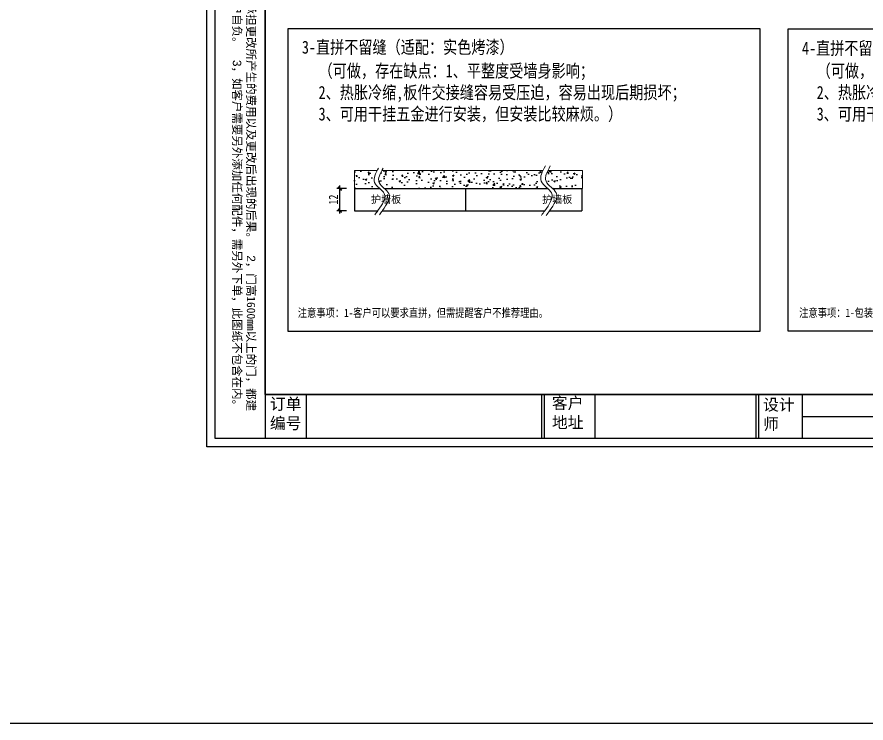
# Model space of a CAD drawing. Header units: millimetres. Extents: x 4862 to 20554, y 7569 to 11262.
# Drawn here: x 6676.4 to 7135.7, y 8610.4 to 8992.5 of the extents above; entities that cross this region are included whole.
import ezdxf
from ezdxf.enums import TextEntityAlignment as Align

# ---------------------------------------------------------------- set-up
doc = ezdxf.new("R2010")
doc.units = ezdxf.units.MM
doc.styles.get("Standard").update_dxf_attribs({"font": 'arial.ttf'})
doc.styles.add('宋体', font='SimSun.ttf')
doc.styles.add('家具尺寸文字', font='SimSun.ttf', dxfattribs={"width": 0.8})
doc.styles.add('黑石雅黑', font='Microsoft YaHei.ttf')
doc.dimstyles.new('副本 固装比例2', dxfattribs={"dimscale": 2, "dimtxt": 2.5, "dimasz": 1, "dimexe": 0.8, "dimexo": 1.2, "dimgap": 0.5, "dimtad": 1, "dimdec": 0, "dimdsep": 46, "dimtxsty": '家具尺寸文字', "dimblk": 'ARCHTICK', "dimcen": 0, "dimdle": 0.8, "dimclrd": 8, "dimclre": 8, "dimclrt": 2, "dimadec": 1, "dimazin": 2, "dimtfac": 1, "dimtdec": 0, "dimtix": 1, "dimtmove": 2, "dimatfit": 2, "dimfxl": 0, "dimtolj": 1, "dimtzin": 0, "dimarcsym": 0})

# ---------------------------------------------------------------- blocks, each defined once
blk = doc.blocks.new('A$C398a0407')
for p, q in [((443.2, 6784), (443.2, 64)), ((443.2, 399), (9568, 399)), ((756.5, 399), (756.5, 64)), ((2542.3, 399), (2542.3, 64)), ((2562.3, 399), (2562.3, 64)), ((2948.7, 399), (2948.7, 64)), ((4169.9, 399), (4169.9, 64)), ((4189.9, 399), (4189.9, 64)), ((4522.7, 399), (4522.7, 64)), ((4522.7, 231.5), (5527, 231.5))]:
    blk.add_line(p, q)
for points in [[(9632, 0), (0, 0), (0, 6848), (9632, 6848)], [(9568, 64), (64, 64), (64, 6784), (9568, 6784)]]:
    blk.add_lwpolyline(points, close=True)
at = {"color": 8, "insert": (368.9, 272.3), "char_height": 64, "width": 5497.15, "attachment_point": 3, "rotation": 270}
blk.add_mtext('1, {\\fSimSun|b0|i0|c134|p2;此图纸为最终生产图，一经确认，不得修改，否则客户自行承担更改所产生的费用以及更改后出现的后果。  }2{\\fSimSun|b0|i0|c134|p2;，门高1600mm以上的门，都建议加拉直器。本公司不强制加，但：是变形责任客户自负。  }3{\\fSimSun|b0|i0|c134|p2;，如客户需要另外添加任何配件，需另外下单，此图纸不包含在内。}', dxfattribs=at)
at = {"color": 8, "char_height": 88, "attachment_point": 1, "style": '宋体'}
for s, insert in [('客户\\P地址', (2621.8, 377)), ('订单\\P编号', (479.9, 370.6)), ('设计\\P师', (4225.5, 364.6))]:
    blk.add_mtext_dynamic_manual_height_columns(s, width=596.489, gutter_width=12.5, heights=[0], dxfattribs=dict(at, insert=insert))
blk = doc.blocks.new('_ArchTick')
at = {"color": 0, "linetype": 'ByBlock', "const_width": 0.4}
blk.add_lwpolyline([(-0.5, -0.5), (0.5, 0.5)], dxfattribs=at)
blk = doc.blocks.new('*D152')
at = {"color": 8, "lineweight": -2, "transparency": 16777216}
for p, q in [((6851.05, 8886.07), (6851.05, 8901.27)), ((6854.65, 8899.67), (6849.45, 8899.67)), ((6854.65, 8887.67), (6849.45, 8887.67))]:
    blk.add_line(p, q, dxfattribs=at)
at = {"layer": 'Defpoints', "color": 0, "transparency": 16777216}
for p in [(6851.05, 8899.67), (6858.93, 8899.67), (6858.93, 8887.67)]:
    blk.add_point(p, dxfattribs=at)
at = {"color": 8, "lineweight": -2, "transparency": 16777216, "xscale": 2, "yscale": 2, "zscale": 2}
for p, rotation in [((6851.05, 8899.67), 90), ((6851.05, 8887.67), 270)]:
    blk.add_blockref('_ArchTick', p, dxfattribs=dict(at, rotation=rotation))
at = {"color": 2, "transparency": 16777216, "insert": (6847.55, 8893.67), "char_height": 5, "attachment_point": 5, "rotation": 90, "style": '家具尺寸文字'}
blk.add_mtext('\\A1;12', dxfattribs=at)
blk = doc.blocks.new('A$Caecb7373')
at = {"color": 1}
blk.add_lwpolyline([(0, 821.76), (1155.84, 821.76), (1155.84, 0), (0, 0)], close=True, dxfattribs=at)

msp = doc.modelspace()

# ---------------------------------------------------------------- hatches: boundary and pattern name
h = msp.add_hatch()
h.set_pattern_fill('AR-CONC', color=8, scale=0.05)
h.set_pattern_definition([(50, (-35543.999, 47976.2316), (9.10923345, -0.7969543), [0.9525, -10.4775]), (355, (-35543.999, 47976.232), (-1.762171, 9.5528423), [0.762, -8.3820292]), (100.451445, (-35543.24, 47976.165), (7.3470624, 8.7558876), [0.8095004, -8.9045122]), (46.1842, (-35543.999, 47978.772), (13.553952, -2.1021164), [1.42875, -15.71625]), (96.635558, (-35542.869, 47978.596), (11.8702067, 12.3713062), [1.214251, -13.3567804]), (351.18415, (-35543.999, 47978.772), (11.8702067, 12.3713062), [1.1429984, -12.5729866]), (21, (-35542.729, 47978.1366), (7.5807196, -5.1132599), [0.9525, -10.4775]), (326, (-35542.729, 47978.137), (3.0901014, 9.2093983), [0.762, -8.382]), (71.451445, (-35542.097, 47977.7105), (10.670821, 4.0961384), [0.8095004, -8.9044969]), (37.5, (-35543.9987, 47976.2316), (0.15443016, 4.22775194), [0, -8.2804, 0, -8.509, 0, -8.41375]), (7.5, (-35543.9987, 47976.2316), (3.34098313, 5.00902874), [0, -4.8514, 0, -8.0899, 0, -3.20675]), (327.5, (-35546.8308, 47976.2316), (6.77952976, -0.2864372), [0, -3.175, 0, -9.906, 0, -13.1445]), (317.5, (-35548.101, 47976.2316), (7.40645907, 1.27132455), [0, -4.1275, 0, -6.5786, 0, -9.3345])])
edge = h.paths.add_edge_path()
edge.add_spline(control_points=[(6872.704, 8899.67), (6871.559, 8900.693), (6868.444, 8903.367), (6870.027, 8907.086), (6871.285, 8909.444)], knot_values=[0.6398787, 0.6398787, 0.6398787, 0.6398787, 2.7757954, 6.2218471, 6.2218471, 6.2218471, 6.2218471], degree=3, periodic=0)
edge.add_line((6871.285, 8909.444), (6858.931, 8909.444))
edge.add_line((6858.931, 8909.444), (6858.931, 8899.67))
edge.add_line((6858.931, 8899.67), (6872.704, 8899.67))
edge = h.paths.add_edge_path()
edge.add_spline(control_points=[(6963.545, 8899.67), (6962.19, 8900.92), (6958.709, 8903.602), (6959.916, 8907.326), (6960.959, 8909.444)], knot_values=[1.1231282, 1.1231282, 1.1231282, 1.1231282, 3.5881236, 6.5509258, 6.5509258, 6.5509258, 6.5509258], degree=3, periodic=0)
edge.add_line((6960.959, 8909.444), (6873.761, 8909.444))
edge.add_spline(control_points=[(6873.761, 8909.444), (6872.503, 8907.086), (6870.92, 8903.367), (6874.035, 8900.693), (6875.18, 8899.67)], knot_values=[0.6398787, 0.6398787, 0.6398787, 0.6398787, 4.0859304, 6.2218471, 6.2218471, 6.2218471, 6.2218471], degree=3, periodic=0)
edge.add_line((6875.18, 8899.67), (6963.545, 8899.67))
edge = h.paths.add_edge_path()
edge.add_line((6982.254, 8909.444), (6963.572, 8909.444))
edge.add_spline(control_points=[(6963.572, 8909.444), (6962.53, 8907.326), (6961.322, 8903.602), (6964.803, 8900.92), (6966.159, 8899.67)], knot_values=[1.1231282, 1.1231282, 1.1231282, 1.1231282, 4.0859304, 6.5509258, 6.5509258, 6.5509258, 6.5509258], degree=3, periodic=0)
edge.add_line((6966.159, 8899.67), (6982.254, 8899.67))
edge.add_line((6982.254, 8899.67), (6982.254, 8909.444))

# ---------------------------------------------------------------- linework, layer by layer
at = {"lineweight": 30}
for p, q in [((6858.931, 8899.67), (6872.704, 8899.67)), ((6858.931, 8899.67), (6858.931, 8887.67)), ((6875.18, 8899.67), (6963.545, 8899.67)), ((6918.933, 8899.67), (6918.933, 8887.67)), ((6918.933, 8899.67), (6918.933, 8887.67)), ((6966.159, 8899.67), (6981.935, 8899.67)), ((6981.935, 8899.67), (6981.935, 8887.67)), ((6858.931, 8887.67), (6871.558, 8887.67)), ((6874.034, 8887.67), (6918.933, 8887.67)), ((6918.933, 8887.67), (6961.902, 8887.67)), ((6964.516, 8887.67), (6981.935, 8887.67))]:
    msp.add_line(p, q, dxfattribs=at)
msp.add_line((4862.317, 8610.368), (20477.138, 8610.368))
for points in [[(7358.313, 8788.252), (6810.611, 8788.252), (6810.611, 9226.078), (7358.313, 9226.078)], [(6822.974, 8822.408), (7078.477, 8822.408), (7078.477, 8986.16), (6822.974, 8986.16)], [(7348.98, 8822.408), (7093.477, 8822.408), (7093.477, 8986.16), (7348.98, 8986.16)]]:
    msp.add_lwpolyline(points, close=True)
at = {"color": 251, "lineweight": 13, "true_color": 0x636466}
for points in [[(6871.285, 8909.444), (6858.931, 8909.444), (6858.931, 8899.67), (6872.704, 8899.67)], [(6960.959, 8909.444), (6873.761, 8909.444)], [(6966.159, 8899.67), (6982.254, 8899.67), (6982.254, 8909.444), (6963.572, 8909.444)]]:
    msp.add_lwpolyline(points, dxfattribs=at)
at = {"lineweight": 5}
for points, knots in [([(6872.005, 8910.762), (6870.452, 8907.952), (6867.398, 8902.426), (6878.177, 8897.004), (6873.963, 8891.062), (6871.625, 8887.764), (6871.603, 8887.733), (6871.58, 8887.702), (6871.558, 8887.67), (6871.019, 8886.91), (6870.48, 8886.15), (6869.941, 8885.389)], [0, 0, 0, 0, 4.0859304, 8.0369645, 12.9613347, 12.9613347, 12.9613347, 13.0082078, 13.0082078, 13.0082078, 14.1436032, 14.1436032, 14.1436032, 14.1436032]), ([(6874.481, 8910.762), (6872.928, 8907.952), (6869.874, 8902.426), (6880.653, 8897.004), (6876.439, 8891.062), (6874.101, 8887.764), (6874.079, 8887.733), (6874.057, 8887.702), (6874.034, 8887.67), (6873.493, 8886.907), (6872.953, 8886.145), (6872.412, 8885.382)], [0, 0, 0, 0, 4.0859304, 8.0369645, 12.9613347, 12.9613347, 12.9613347, 13.0082078, 13.0082078, 13.0082078, 14.147358, 14.147358, 14.147358, 14.147358]), ([(6962.255, 8911.877), (6960.616, 8908.911), (6957.392, 8903.079), (6968.77, 8897.356), (6964.322, 8891.083), (6961.854, 8887.603), (6961.266, 8886.773), (6960.678, 8885.944), (6960.09, 8885.114)], [0, 0, 0, 0, 4.0859304, 8.0369645, 12.9613347, 12.9613347, 12.9613347, 14.1351359, 14.1351359, 14.1351359, 14.1351359]), ([(6964.869, 8911.877), (6963.23, 8908.911), (6960.006, 8903.079), (6971.383, 8897.356), (6966.936, 8891.083), (6964.468, 8887.603), (6963.878, 8886.771), (6963.288, 8885.939), (6962.698, 8885.106)], [0, 0, 0, 0, 4.0859304, 8.0369645, 12.9613347, 12.9613347, 12.9613347, 14.1388907, 14.1388907, 14.1388907, 14.1388907])]:
    msp.add_open_spline(points, degree=3, knots=knots, dxfattribs=at)

# ---------------------------------------------------------------- block references
at = {"xscale": 0.07121552266649725, "yscale": 0.07121552266649725, "zscale": 0.07121552266649725}
msp.add_blockref('A$C398a0407', (6779.047, 8759.836), dxfattribs=at)
at = {"color": 1, "xscale": 0.593462688887471, "yscale": 0.593462688887471, "zscale": 0.593462688887471}
msp.add_blockref('A$Caecb7373', (6779.047, 8759.836), dxfattribs=at)

# ---------------------------------------------------------------- texts
at = {"color": 50, "style": '家具尺寸文字', "width": 0.8}
for s, p in [('3-直拼不留缝（适配：实色烤漆）', (6830.523, 8976.185)), ('4-直拼不留缝，墙板开工艺 （适配：实色烤漆）', (7101.026, 8975.605))]:
    msp.add_text(s, height=7, dxfattribs=at).set_placement(p, align=Align.MIDDLE_LEFT)
at = {"style": '黑石雅黑'}
for p in [(6867.877, 8891.793), (6960.432, 8891.793)]:
    msp.add_text('护墙板', height=4, dxfattribs=at).set_placement(p)
at = {"color": 4, "char_height": 7, "attachment_point": 1, "style": '家具尺寸文字'}
for s, insert, width in [('（可做，存在缺点：1、平整度受墙身影响；\\P2、热胀冷缩,板件交接缝容易受压迫，容易出现后期损坏；\\P3、可用干挂五金进行安装，但安装比较麻烦。） ', (6839.547, 8966.87), 212.82614), ('（可做，存在缺点：1、平整度受墙身影响；\\P2、热胀冷缩,板件交接缝容易受压迫，有一定几率出现后期损坏；\\P3、可用干挂五金进行安装，但安装比较麻烦。） ', (7108.989, 8966.87), 231.5988)]:
    msp.add_mtext(s, dxfattribs=dict(at, insert=insert, width=width))
at = {"color": 6, "char_height": 4.48, "attachment_point": 1, "style": '家具尺寸文字'}
for s, insert, width in [('注意事项：1-客户可以要求直拼，但需提醒客户不推荐理由。', (6828.298, 8834.628), 204.29551), ('注意事项：1-包装要求：加固包装（木工生产时加临时垫条）。', (7099.491, 8834.653), 235.2542)]:
    msp.add_mtext(s, dxfattribs=dict(at, insert=insert, width=width))

# ---------------------------------------------------------------- dimensions: what is measured, and where the dimension line sits
dim = msp.add_linear_dim(base=(6851.054, 8899.67), p1=(6858.931, 8887.67), p2=(6858.931, 8899.67), angle=90, dimstyle='副本 固装比例2')
dim.commit()
dim.dimension.update_dxf_attribs({"geometry": '*D152', "text_midpoint": (6847.554, 8893.67)})

doc.saveas('drawing.dxf')
